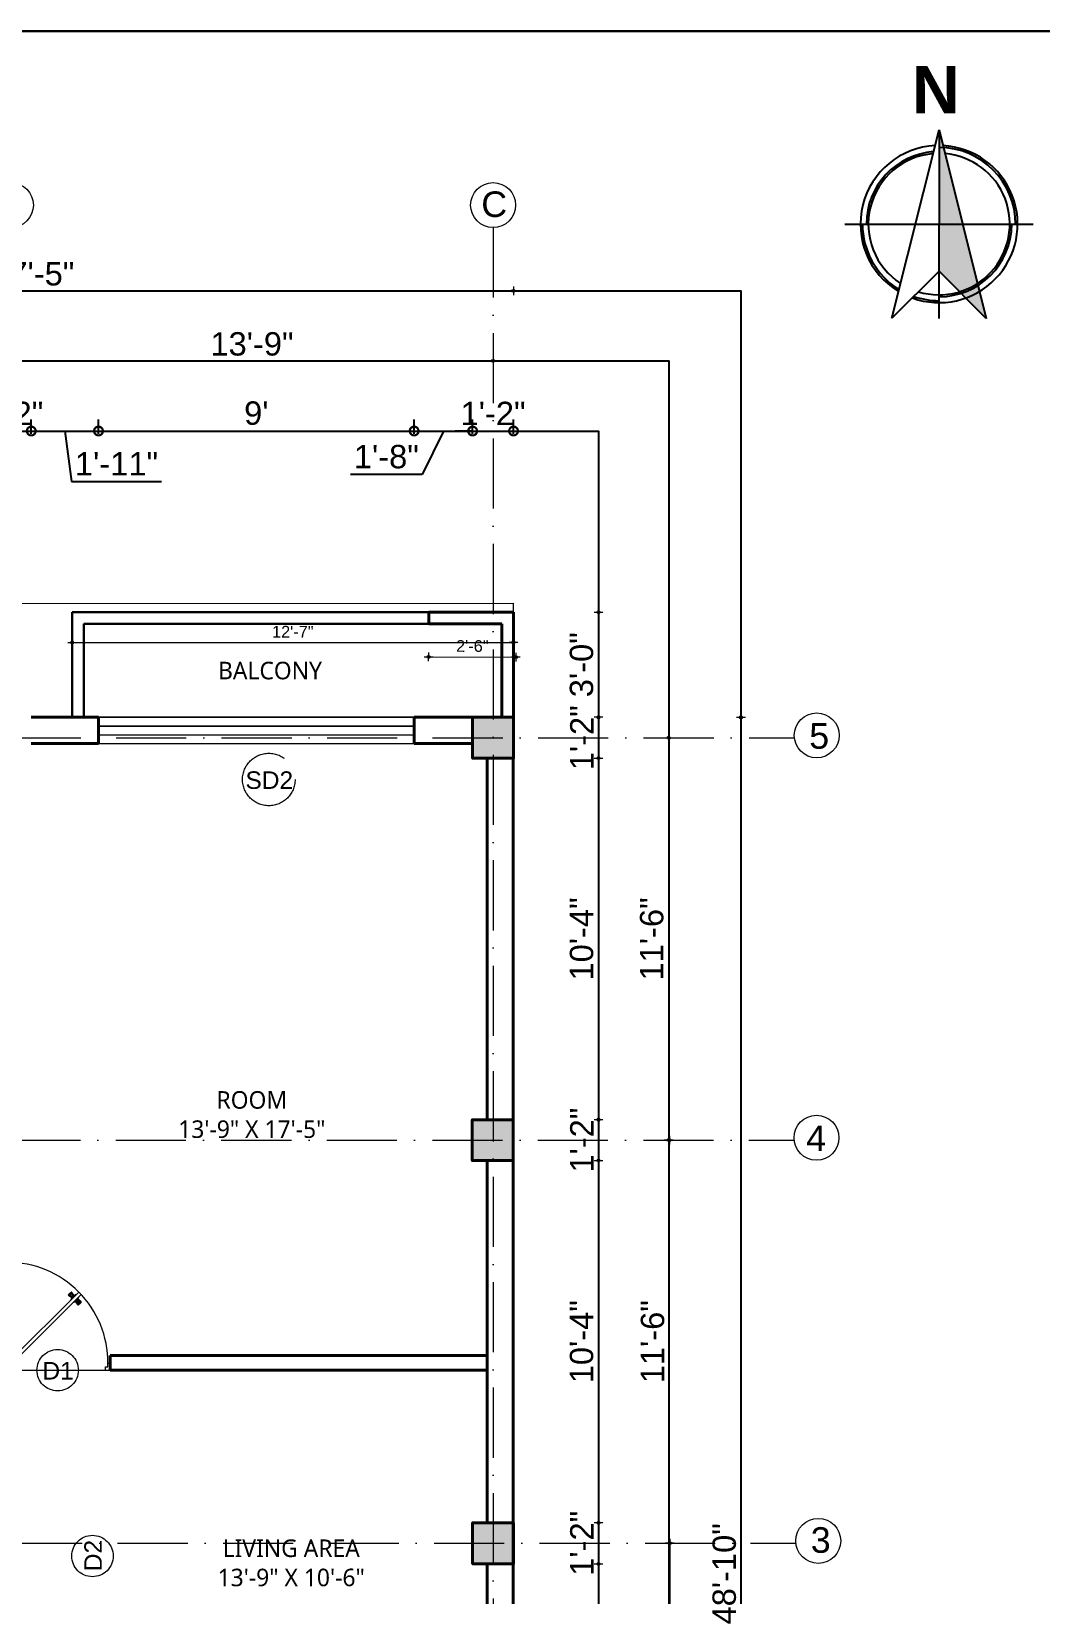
# Model space of a CAD drawing. Header units: inches. Extents: x -71 to 2682309, y -3332 to 801571.
# Drawn here: x 2669839 to 2670184, y 798607 to 799143 of the extents above; entities that cross this region are included whole.
import ezdxf

# ---------------------------------------------------------------- set-up
doc = ezdxf.new("R2010")
doc.units = ezdxf.units.IN
doc.header["$MEASUREMENT"] = 0
doc.header["$PDMODE"] = 99
for name, pattern in [('ACAD_ISO04W100', [30, 24, -3, 0, -3]), ('ACAD_ISO10W100', [18, 12, -3, 0, -3]), ('SOLID', [0])]:
    doc.linetypes.add(name, pattern=pattern)
for name, color, linetype, lineweight in [('BORDER', 5, 'Continuous', 60), ('CENTER  LINE RA', 10, 'ACAD_ISO04W100', 18), ('CONC. OUTLINE RA', 150, 'Continuous', 40), ('DOOR-WIN RA', 3, 'Continuous', 20), ('ele 4', 114, 'Continuous', 9), ('ELE2 RA', 130, 'Continuous', 20), ('Hatch', 254, 'Continuous', 9), ('HATCH RA', 8, 'Continuous', 9), ('PUERTAS', 7, 'Continuous', 13), ('TEXT RA', 254, 'Continuous', 20), ('TEXTURE EA', 8, 'ACAD_ISO10W100', 9), ('wall EA', 24, 'Continuous', 40), ('WALL__HALF_NEW', 42, 'Continuous', 30), ('Win EA', 114, 'Continuous', 5)]:
    doc.layers.add(name, color=color, linetype=linetype, lineweight=lineweight)
for name, color, linetype in [('HACTH', 7, 'Continuous'), ('lettring', 7, 'Continuous'), ('text EA', 7, 'Continuous')]:
    doc.layers.add(name, color=color, linetype=linetype)
doc.styles.add('DIM 8', font='arial.ttf', dxfattribs={"height": 8})
doc.styles.add('EAPL', font='arial.ttf', dxfattribs={"height": 8})
doc.styles.add('SANSSERIFBOLD', font='SASB____.pfb', dxfattribs={"height": 0.3})
doc.styles.get("Standard").update_dxf_attribs({"font": 'arial.ttf'})
doc.dimstyles.new('Copy of DIM 8', dxfattribs={"dimtxt": 8, "dimasz": 1, "dimexe": 6, "dimexo": 18, "dimgap": 1.6875, "dimtad": 1, "dimdec": 0, "dimzin": 3, "dimdsep": 46, "dimlunit": 4, "dimtxsty": 'DIM 8', "dimblk": 'dot 2', "dimcen": 0.09375, "dimse1": 1, "dimse2": 1, "dimclrd": 1, "dimclre": 1, "dimclrt": 256, "dimadec": 0, "dimazin": 0, "dimtfac": 0.75, "dimtdec": 0, "dimtix": 1, "dimtmove": 1, "dimatfit": 3, "dimldrblk": 'DOT', "dimfxl": 1, "dimtolj": 1, "dimtzin": 0, "dimlwd": 9, "dimlwe": 9, "dimarcsym": 0})
doc.dimstyles.new('EA Copy of 1-8', dxfattribs={"dimtxt": 8, "dimasz": 6, "dimexe": 4, "dimexo": 6, "dimgap": 2, "dimtad": 1, "dimdec": 0, "dimzin": 0, "dimdsep": 46, "dimlunit": 3, "dimtxsty": 'EAPL', "dimblk": 'DOTSMALL', "dimcen": -0.09, "dimdle": 6, "dimclrd": 256, "dimclre": 256, "dimclrt": 256, "dimadec": 0, "dimazin": 0, "dimtfac": 8, "dimtdec": 0, "dimtix": 1, "dimtmove": 0, "dimatfit": 3, "dimldrblk": 'OPEN30', "dimfxl": 1, "dimfxlon": 1, "dimtolj": 1, "dimtzin": 0, "dimlwd": -1, "dimlwe": -1, "dimarcsym": 0})

# ---------------------------------------------------------------- blocks, each defined once
blk = doc.blocks.new('COLUMN')
at = {"layer": 'HACTH', "lineweight": 30, "transparency": 33554541}
h = blk.add_hatch(color=256, dxfattribs=at)
h.dxf.hatch_style = 1
h.paths.add_polyline_path([(2659104.19, 784576.38), (2659090.19, 784576.38), (2659090.19, 784562.38), (2659104.19, 784562.38)])
at = {"layer": 'CONC. OUTLINE RA'}
blk.add_lwpolyline([(2659090.19, 784576.38), (2659104.19, 784576.38), (2659104.19, 784562.38), (2659090.19, 784562.38)], close=True, dxfattribs=at)
blk = doc.blocks.new('3ft')
at = {"layer": 'PUERTAS', "color": 6}
for p, q in [((1.01, 2.52), (25.23, 26.74)), ((26.05, 25.92), (1.77, 1.64)), ((26.05, 25.92), (25.23, 26.74)), ((0, 2.4), (0, 0)), ((0.72, 2.4), (0, 2.4)), ((1.6, 0), (0, 0)), ((0.72, 1.52), (0.72, 2.44)), ((0.8, 1.52), (0.72, 1.52)), ((0.8, 1.52), (0.8, 2.41)), ((0.8, 1.2), (0.8, 1.52)), ((1.6, 1.2), (0.8, 1.2)), ((1.57, 1.84), (0.94, 2.47)), ((1.63, 1.89), (0.97, 2.55)), ((1.63, 1.89), (1.57, 1.84)), ((1.77, 1.64), (1.57, 1.84)), ((1.6, 0), (1.6, 1.2)), ((34.4, 0), (34.4, 1.2)), ((34.4, 1.2), (35.2, 1.2)), ((34.4, 0), (36, 0)), ((35.2, 1.2), (35.2, 2.4)), ((35.2, 2.4), (36, 2.4)), ((36, 0), (36, 2.4))]:
    blk.add_line(p, q, dxfattribs=at)
at = {"layer": 'PUERTAS', "color": 8}
for p, q in [((22.57, 24.94), (21.65, 25.68)), ((22.63, 24.99), (21.69, 25.75)), ((22.74, 25.1), (21.84, 25.9)), ((22.13, 26.28), (21.98, 26.13)), ((22.88, 25.24), (22.01, 26.06)), ((22.13, 26.28), (22.27, 26.42)), ((22.29, 26.41), (22.27, 26.42)), ((23.16, 25.52), (22.34, 26.39)), ((23.3, 25.66), (22.5, 26.56)), ((23.41, 25.77), (22.65, 26.71)), ((22.69, 24.32), (23.02, 24.83)), ((23.46, 25.83), (22.72, 26.75)), ((22.95, 24.96), (22.84, 25.07)), ((22.98, 24.99), (22.86, 25.1)), ((23.03, 25.04), (22.91, 25.15)), ((22.91, 24.53), (23.1, 24.91)), ((23.11, 25.12), (22.99, 25.23)), ((23.13, 24.76), (23.18, 24.99)), ((23.28, 25.3), (23.17, 25.41)), ((23.36, 25.37), (23.25, 25.49)), ((23.31, 24.94), (23.28, 25.08)), ((23.41, 25.43), (23.3, 25.54)), ((23.46, 25.09), (23.32, 25.13)), ((23.44, 25.45), (23.33, 25.56)), ((23.64, 25.27), (23.41, 25.22)), ((23.87, 25.49), (23.49, 25.3)), ((24.08, 25.71), (23.57, 25.38)), ((23.63, 23.38), (24.14, 23.72)), ((23.84, 23.6), (24.22, 23.79)), ((24.07, 23.82), (24.3, 23.88)), ((24.25, 24), (24.39, 23.97)), ((24.25, 23.26), (24.99, 22.34)), ((24.27, 23.64), (24.38, 23.53)), ((24.3, 23.67), (24.41, 23.56)), ((24.3, 23.32), (25.06, 22.38)), ((24.35, 23.72), (24.46, 23.61)), ((24.4, 24.15), (24.43, 24.01)), ((24.41, 23.43), (25.2, 22.53)), ((24.43, 23.8), (24.54, 23.69)), ((24.58, 24.33), (24.52, 24.1)), ((24.55, 23.57), (25.37, 22.7)), ((24.6, 23.97), (24.72, 23.86)), ((24.8, 24.56), (24.61, 24.18)), ((25.02, 24.77), (24.68, 24.26)), ((24.68, 24.05), (24.79, 23.94)), ((24.73, 24.1), (24.85, 23.99)), ((24.76, 24.13), (24.87, 24.02)), ((24.83, 23.85), (25.7, 23.03)), ((24.97, 23.99), (25.87, 23.2)), ((25.08, 24.1), (26.02, 23.34)), ((25.14, 24.15), (26.06, 23.41)), ((25.58, 22.82), (25.43, 22.67)), ((25.58, 22.82), (25.73, 22.97)), ((25.72, 22.98), (25.73, 22.97)), ((0, 0), (36, 0))]:
    blk.add_line(p, q, dxfattribs=at)
at = {"layer": 'PUERTAS', "color": 1}
for p, q in [((21.67, 25.73), (22.17, 26.23)), ((22.49, 24.95), (21.67, 25.61)), ((21.7, 25.82), (22.14, 26.26)), ((21.73, 25.79), (21.7, 25.82)), ((22.58, 26.7), (22.14, 26.26)), ((22.67, 26.73), (22.17, 26.23)), ((22.61, 26.67), (22.58, 26.7)), ((22.6, 24.96), (23.02, 25.38)), ((22.61, 24.25), (22.92, 24.72)), ((22.62, 24.13), (22.61, 24.14)), ((22.7, 25.07), (22.71, 25.06)), ((23.45, 25.91), (22.79, 26.73)), ((22.82, 25.06), (23.08, 25.32)), ((22.94, 24.95), (22.83, 25.07)), ((22.92, 24.72), (22.92, 24.72)), ((22.93, 24.94), (23.19, 25.21)), ((22.93, 24.84), (22.93, 24.83)), ((23.44, 25.81), (23.02, 25.38)), ((23.34, 25.58), (23.08, 25.32)), ((23.46, 25.47), (23.19, 25.21)), ((23.33, 25.7), (23.34, 25.69)), ((23.45, 25.46), (23.33, 25.57)), ((23.44, 23.31), (23.45, 23.3)), ((23.56, 23.3), (24.03, 23.61)), ((23.57, 25.47), (23.57, 25.47)), ((24.15, 25.79), (23.68, 25.48)), ((23.68, 25.48), (23.68, 25.48)), ((24.03, 23.61), (24.03, 23.62)), ((24.14, 23.62), (24.14, 23.62)), ((24.25, 23.62), (24.51, 23.89)), ((24.27, 25.78), (24.26, 25.79)), ((24.26, 23.29), (24.69, 23.71)), ((24.26, 23.63), (24.37, 23.52)), ((24.26, 23.18), (24.92, 22.37)), ((24.37, 23.52), (24.63, 23.77)), ((24.37, 23.4), (24.37, 23.4)), ((24.78, 24.15), (24.51, 23.89)), ((24.89, 24.03), (24.63, 23.77)), ((25.11, 24.14), (24.69, 23.71)), ((24.77, 24.14), (24.88, 24.03)), ((24.79, 24.38), (24.78, 24.37)), ((24.78, 24.26), (24.78, 24.26)), ((25.1, 24.84), (24.79, 24.38)), ((25, 24.03), (25, 24.03)), ((25.04, 22.36), (25.54, 22.86)), ((25.09, 24.96), (25.1, 24.95)), ((25.1, 22.42), (25.13, 22.39)), ((25.13, 22.39), (25.57, 22.83)), ((25.22, 24.14), (26.03, 23.48)), ((26.04, 23.37), (25.54, 22.86)), ((26.01, 23.27), (25.57, 22.83)), ((25.98, 23.3), (26.01, 23.27))]:
    blk.add_line(p, q, dxfattribs=at)
at = {"layer": 'PUERTAS', "color": 2}
for p, q in [((21.99, 26.11), (21.98, 26.13)), ((25.42, 22.68), (25.43, 22.67))]:
    blk.add_line(p, q, dxfattribs=at)
at = {"layer": 'PUERTAS', "color": 6}
for radius in [0.155, 0.0752]:
    blk.add_circle((0.82, 2.56), radius, dxfattribs=at)
blk.add_arc((0.82, 2.56), 34.38, 359.7285, 90.0333, dxfattribs=at)
at = {"layer": 'PUERTAS', "color": 1}
for centre, start, end in [((22.54, 25.01), 231.0764, 315), ((22.67, 24.2), 135, 225), ((22.73, 26.68), 38.9236, 135), ((22.77, 25.12), 225, 315), ((22.99, 24.89), 135, 219.7428), ((22.87, 24.78), 315, 39.7428), ((23.28, 25.63), 315, 45), ((23.39, 25.86), 315, 38.9236), ((23.51, 23.36), 225, 315), ((23.51, 25.41), 50.2572, 135), ((23.62, 25.53), 230.2572, 315), ((24.09, 23.56), 50.2572, 135), ((24.2, 23.68), 230.2572, 315), ((24.2, 25.73), 45, 135), ((24.32, 23.23), 135, 218.9236), ((24.42, 23.46), 135, 225), ((24.84, 24.31), 135, 219.7428), ((24.72, 24.21), 315, 39.7428), ((24.94, 23.98), 45, 135), ((24.98, 22.42), 218.9236, 315), ((25.04, 24.89), 315, 45), ((25.17, 24.08), 51.0764, 135), ((25.98, 23.42), 315, 51.0764)]:
    blk.add_arc(centre, 0.08, start, end, dxfattribs=at)
blk = doc.blocks.new('*U327')
at = {"color": 3, "xscale": -1}
blk.add_blockref('3ft', (42, 0), dxfattribs=at)
blk = doc.blocks.new('_DotSmall')
at = {"color": 0, "linetype": 'ByBlock', "const_width": 0.5}
blk.add_lwpolyline([(-0.0625, 0, 1), (0.0625, 0, 1)], format="xyb", close=True, dxfattribs=at)
blk = doc.blocks.new('*D1987')
at = {"layer": 'Defpoints', "color": 0, "transparency": 16777216}
for p in [(2669838.59, 799005.8), (2669824.59, 798925.8), (2669838.59, 798925.8)]:
    blk.add_point(p, dxfattribs=at)
at = {"layer": 'lettring', "transparency": 16777216}
for p, q in [((2669824.59, 799004.8), (2669824.59, 799009.8)), ((2669838.59, 799004.8), (2669838.59, 799009.8)), ((2669824.59, 799005.8), (2669818.59, 799005.8)), ((2669824.59, 799005.8), (2669838.59, 799005.8)), ((2669838.59, 799005.8), (2669844.59, 799005.8))]:
    blk.add_line(p, q, dxfattribs=at)
at = {"layer": 'lettring', "transparency": 16777216, "xscale": 6, "yscale": 6, "zscale": 6}
for p, rotation in [((2669824.59, 799005.8), 359.9998547587933), ((2669838.59, 799005.8), 179.9998547587933)]:
    blk.add_blockref('_DotSmall', p, dxfattribs=dict(at, rotation=rotation))
at = {"layer": 'lettring', "transparency": 16777216, "insert": (2669831.59, 799011.82), "char_height": 8, "attachment_point": 5, "rotation": 359.9999, "style": 'EAPL'}
blk.add_mtext('\\A1;1\'-2"', dxfattribs=at)
blk = doc.blocks.new('_Open30')
at = {"color": 0, "linetype": 'ByBlock', "lineweight": -2}
for p, q in [((-1, 0.268), (0, 0)), ((0, 0), (-1, -0.268)), ((0, 0), (-1, 0))]:
    blk.add_line(p, q, dxfattribs=at)
blk = doc.blocks.new('*D1988')
at = {"layer": 'Defpoints', "color": 0, "transparency": 16777216}
for p in [(2669861.59, 799005.8), (2669838.59, 798925.8), (2669861.59, 798925.8)]:
    blk.add_point(p, dxfattribs=at)
at = {"layer": 'lettring', "transparency": 16777216}
for p, q in [((2669838.59, 799004.8), (2669838.59, 799009.8)), ((2669861.59, 799004.8), (2669861.59, 799009.8)), ((2669832.59, 799005.8), (2669867.59, 799005.8)), ((2669850.09, 799005.8), (2669852.39, 798988.57)), ((2669852.39, 798988.57), (2669883.12, 798988.57))]:
    blk.add_line(p, q, dxfattribs=at)
at = {"layer": 'lettring', "transparency": 16777216, "xscale": 6, "yscale": 6, "zscale": 6}
for p, rotation in [((2669838.59, 799005.8), 179.9998547587933), ((2669861.59, 799005.8), 359.9998547587933)]:
    blk.add_blockref('_DotSmall', p, dxfattribs=dict(at, rotation=rotation))
at = {"layer": 'lettring', "transparency": 16777216, "insert": (2669867.76, 798994.59), "char_height": 8, "attachment_point": 5, "rotation": 359.9999, "style": 'EAPL'}
blk.add_mtext('\\A1;1\'-11"', dxfattribs=at)
blk = doc.blocks.new('*D1989')
at = {"layer": 'Defpoints', "color": 0, "transparency": 16777216}
for p in [(2669969.59, 799005.8), (2669861.59, 798925.8), (2669969.59, 798925.8)]:
    blk.add_point(p, dxfattribs=at)
at = {"layer": 'lettring', "transparency": 16777216}
for p, q in [((2669861.59, 799004.8), (2669861.59, 799009.8)), ((2669969.59, 799004.8), (2669969.59, 799009.8)), ((2669855.59, 799005.8), (2669975.59, 799005.8))]:
    blk.add_line(p, q, dxfattribs=at)
at = {"layer": 'lettring', "transparency": 16777216, "xscale": 6, "yscale": 6, "zscale": 6}
for p, rotation in [((2669861.59, 799005.8), 179.9998547587933), ((2669969.59, 799005.8), 359.9998547587933)]:
    blk.add_blockref('_DotSmall', p, dxfattribs=dict(at, rotation=rotation))
at = {"layer": 'lettring', "transparency": 16777216, "insert": (2669915.59, 799011.89), "char_height": 8, "attachment_point": 5, "rotation": 359.9999, "style": 'EAPL'}
blk.add_mtext("\\A1;9'", dxfattribs=at)
blk = doc.blocks.new('*D1990')
at = {"layer": 'Defpoints', "color": 0, "transparency": 16777216}
for p in [(2669989.6, 799005.8), (2669969.59, 798925.8), (2669989.6, 798925.8)]:
    blk.add_point(p, dxfattribs=at)
at = {"layer": 'lettring', "transparency": 16777216}
for p, q in [((2669969.59, 799004.8), (2669969.59, 799009.8)), ((2669989.6, 799004.8), (2669989.6, 799009.8)), ((2669963.59, 799005.8), (2669995.6, 799005.8)), ((2669979.59, 799005.8), (2669972.33, 798990.9)), ((2669972.33, 798990.9), (2669947.82, 798990.9))]:
    blk.add_line(p, q, dxfattribs=at)
at = {"layer": 'lettring', "transparency": 16777216, "xscale": 6, "yscale": 6, "zscale": 6}
for p, rotation in [((2669969.59, 799005.8), 179.9998547587933), ((2669989.6, 799005.8), 359.9998547587933)]:
    blk.add_blockref('_DotSmall', p, dxfattribs=dict(at, rotation=rotation))
at = {"layer": 'lettring', "transparency": 16777216, "insert": (2669960.08, 798996.99), "char_height": 8, "attachment_point": 5, "rotation": 359.9999, "style": 'EAPL'}
blk.add_mtext('\\A1;1\'-8"', dxfattribs=at)
blk = doc.blocks.new('*D1991')
at = {"layer": 'Defpoints', "color": 0, "transparency": 16777216}
for p in [(2670003.6, 799005.8), (2669989.6, 798925.8), (2670003.6, 798925.8)]:
    blk.add_point(p, dxfattribs=at)
at = {"layer": 'lettring', "transparency": 16777216}
for p, q in [((2669989.6, 799004.8), (2669989.6, 799009.8)), ((2670003.6, 799004.8), (2670003.6, 799009.8)), ((2669989.6, 799005.8), (2669983.6, 799005.8)), ((2669989.6, 799005.8), (2670003.6, 799005.8)), ((2670003.6, 799005.8), (2670009.6, 799005.8))]:
    blk.add_line(p, q, dxfattribs=at)
at = {"layer": 'lettring', "transparency": 16777216, "xscale": 6, "yscale": 6, "zscale": 6}
for p, rotation in [((2669989.6, 799005.8), 359.9998547587933), ((2670003.6, 799005.8), 179.9998547587933)]:
    blk.add_blockref('_DotSmall', p, dxfattribs=dict(at, rotation=rotation))
at = {"layer": 'lettring', "transparency": 16777216, "insert": (2669996.6, 799011.82), "char_height": 8, "attachment_point": 5, "rotation": 359.9999, "style": 'EAPL'}
blk.add_mtext('\\A1;1\'-2"', dxfattribs=at)
blk = doc.blocks.new('dot1')
at = {"layer": 'Hatch'}
h = blk.add_hatch(color=256, dxfattribs=at)
edge = h.paths.add_edge_path()
edge.add_arc((0, 0), 1, 0, 360)
for p, q in [((3, 0), (-3, 0)), ((0, 3), (0, -3))]:
    blk.add_line(p, q, dxfattribs=at)
blk.add_circle((0, 0), 1, dxfattribs=at)
blk = doc.blocks.new('dot 2')
at = {"layer": 'Hatch', "xscale": 0.5, "yscale": 0.5, "zscale": 0.5}
blk.add_blockref('dot1', (0, 0), dxfattribs=at)
blk = doc.blocks.new('*D1953')
at = {"layer": 'Defpoints', "color": 0, "transparency": 16777216}
for p in [(2669974.59, 798939.82), (2670004.45, 798939.76), (2670004.42, 798928.42)]:
    blk.add_point(p, dxfattribs=at)
at = {"layer": 'lettring', "color": 1, "lineweight": 9, "transparency": 16777216}
blk.add_line((2669975.56, 798928.48), (2670003.42, 798928.43), dxfattribs=at)
for p, rotation in [((2669974.56, 798928.49), 179.8787833136494), ((2670004.42, 798928.42), 359.8787833136495)]:
    blk.add_blockref('dot 2', p, dxfattribs=dict(at, rotation=rotation))
at = {"layer": 'lettring', "transparency": 16777216, "insert": (2669989.5, 798932.18), "char_height": 8, "attachment_point": 5, "rotation": 359.8788, "style": 'DIM 8'}
blk.add_mtext('\\A1;{\\H0.5x;2\'-6"}', dxfattribs=at)
blk = doc.blocks.new('_Dot')
at = {"color": 0, "linetype": 'ByBlock', "lineweight": -2}
blk.add_line((-0.5, 0), (-1, 0), dxfattribs=at)
at = {"color": 0, "linetype": 'ByBlock', "const_width": 0.5}
blk.add_lwpolyline([(-0.25, 0, 1), (0.25, 0, 1)], format="xyb", close=True, dxfattribs=at)
blk = doc.blocks.new('*D1954')
at = {"layer": 'Defpoints', "color": 0, "transparency": 16777216}
for p in [(2669852.58, 798943.82), (2670003.56, 798943.82), (2670003.56, 798933.41)]:
    blk.add_point(p, dxfattribs=at)
at = {"layer": 'lettring', "color": 1, "lineweight": 9, "transparency": 16777216}
blk.add_line((2669853.58, 798933.41), (2670002.56, 798933.41), dxfattribs=at)
at = {"layer": 'lettring', "color": 1, "lineweight": 9, "transparency": 16777216, "rotation": 180}
blk.add_blockref('dot 2', (2669852.58, 798933.41), dxfattribs=at)
at = {"layer": 'lettring', "color": 1, "lineweight": 9, "transparency": 16777216}
blk.add_blockref('dot 2', (2670003.56, 798933.41), dxfattribs=at)
at = {"layer": 'lettring', "transparency": 16777216, "insert": (2669928.07, 798937.11), "char_height": 8, "attachment_point": 5, "style": 'DIM 8'}
blk.add_mtext('\\A1;{\\H0.5x;12\'-7"}', dxfattribs=at)
blk = doc.blocks.new('*D1941')
at = {"layer": 'Defpoints', "color": 0, "transparency": 16777216}
for p in [(2669996.6, 799029.8), (2669831.62, 798918.8), (2669996.6, 798901.03)]:
    blk.add_point(p, dxfattribs=at)
at = {"layer": 'lettring', "color": 1, "lineweight": 9, "transparency": 16777216}
blk.add_line((2669832.62, 799029.8), (2669995.6, 799029.8), dxfattribs=at)
at = {"layer": 'lettring', "color": 1, "lineweight": 9, "transparency": 16777216, "rotation": 180}
blk.add_blockref('dot 2', (2669831.62, 799029.8), dxfattribs=at)
at = {"layer": 'lettring', "color": 1, "lineweight": 9, "transparency": 16777216}
blk.add_blockref('dot 2', (2669996.6, 799029.8), dxfattribs=at)
at = {"layer": 'lettring', "transparency": 16777216, "insert": (2669914.11, 799035.58), "char_height": 8, "attachment_point": 5, "style": 'DIM 8'}
blk.add_mtext('\\A1;13\'-9"', dxfattribs=at)
blk = doc.blocks.new('*D1942')
at = {"layer": 'Defpoints', "color": 0, "transparency": 16777216}
for p in [(2670003.56, 799053.8), (2669674.66, 798925.8), (2670003.56, 798925.8)]:
    blk.add_point(p, dxfattribs=at)
at = {"layer": 'lettring', "color": 1, "lineweight": 9, "transparency": 16777216}
blk.add_line((2669675.66, 799053.8), (2670002.56, 799053.8), dxfattribs=at)
at = {"layer": 'lettring', "color": 1, "lineweight": 9, "transparency": 16777216, "rotation": 180}
blk.add_blockref('dot 2', (2669674.66, 799053.8), dxfattribs=at)
at = {"layer": 'lettring', "color": 1, "lineweight": 9, "transparency": 16777216}
blk.add_blockref('dot 2', (2670003.56, 799053.8), dxfattribs=at)
at = {"layer": 'lettring', "transparency": 16777216, "insert": (2669839.11, 799059.58), "char_height": 8, "attachment_point": 5, "style": 'DIM 8'}
blk.add_mtext('\\A1;27\'-5"', dxfattribs=at)
blk = doc.blocks.new('*D1943')
at = {"layer": 'Defpoints', "color": 0, "transparency": 16777216}
for p in [(2670003.56, 798943.82), (2670003.6, 798907.8), (2670032.68, 798907.8)]:
    blk.add_point(p, dxfattribs=at)
at = {"layer": 'lettring', "color": 1, "lineweight": 9, "transparency": 16777216}
blk.add_line((2670032.68, 798942.82), (2670032.68, 798908.8), dxfattribs=at)
for p, rotation in [((2670032.68, 798943.82), 90), ((2670032.68, 798907.8), 270)]:
    blk.add_blockref('dot 2', p, dxfattribs=dict(at, rotation=rotation))
at = {"layer": 'lettring', "transparency": 16777216, "insert": (2670026.9, 798925.81), "char_height": 8, "attachment_point": 5, "rotation": 90, "style": 'DIM 8'}
blk.add_mtext('\\A1;3\'-0"', dxfattribs=at)
blk = doc.blocks.new('*D1955')
at = {"layer": 'Defpoints', "color": 0, "transparency": 16777216}
for p in [(2670003.6, 798907.8), (2670003.6, 798893.8), (2670032.68, 798893.8)]:
    blk.add_point(p, dxfattribs=at)
at = {"layer": 'lettring', "color": 1, "lineweight": 9, "transparency": 16777216}
for p, q in [((2670032.68, 798908.8), (2670032.68, 798909.8)), ((2670032.68, 798907.8), (2670032.68, 798893.8)), ((2670032.68, 798892.8), (2670032.68, 798891.8))]:
    blk.add_line(p, q, dxfattribs=at)
for p, rotation in [((2670032.68, 798907.8), 270), ((2670032.68, 798893.8), 90)]:
    blk.add_blockref('dot 2', p, dxfattribs=dict(at, rotation=rotation))
at = {"layer": 'lettring', "transparency": 16777216, "insert": (2670026.97, 798900.8), "char_height": 8, "attachment_point": 5, "rotation": 90, "style": 'DIM 8'}
blk.add_mtext('\\A1;1\'-2"', dxfattribs=at)
blk = doc.blocks.new('*D1956')
at = {"layer": 'Defpoints', "color": 0, "transparency": 16777216}
for p in [(2670003.6, 798893.8), (2670003.48, 798770.07), (2670032.68, 798770.07)]:
    blk.add_point(p, dxfattribs=at)
at = {"layer": 'lettring', "color": 1, "lineweight": 9, "transparency": 16777216}
blk.add_line((2670032.68, 798892.8), (2670032.68, 798771.07), dxfattribs=at)
for p, rotation in [((2670032.68, 798893.8), 90), ((2670032.68, 798770.07), 270)]:
    blk.add_blockref('dot 2', p, dxfattribs=dict(at, rotation=rotation))
at = {"layer": 'lettring', "transparency": 16777216, "insert": (2670026.91, 798831.94), "char_height": 8, "attachment_point": 5, "rotation": 90, "style": 'DIM 8'}
blk.add_mtext('\\A1;10\'-4"', dxfattribs=at)
blk = doc.blocks.new('*D1944')
at = {"layer": 'Defpoints', "color": 0, "transparency": 16777216}
for p in [(2670003.48, 798770.07), (2670003.61, 798756.07), (2670032.68, 798756.07)]:
    blk.add_point(p, dxfattribs=at)
at = {"layer": 'lettring', "color": 1, "lineweight": 9, "transparency": 16777216}
for p, q in [((2670032.68, 798771.07), (2670032.68, 798772.07)), ((2670032.68, 798770.07), (2670032.68, 798756.07)), ((2670032.68, 798755.07), (2670032.68, 798754.07))]:
    blk.add_line(p, q, dxfattribs=at)
for p, rotation in [((2670032.68, 798770.07), 270), ((2670032.68, 798756.07), 90)]:
    blk.add_blockref('dot 2', p, dxfattribs=dict(at, rotation=rotation))
at = {"layer": 'lettring', "transparency": 16777216, "insert": (2670026.97, 798763.07), "char_height": 8, "attachment_point": 5, "rotation": 90, "style": 'DIM 8'}
blk.add_mtext('\\A1;1\'-2"', dxfattribs=at)
blk = doc.blocks.new('*D1945')
at = {"layer": 'Defpoints', "color": 0, "transparency": 16777216}
for p in [(2670003.61, 798756.07), (2670003.61, 798632.07), (2670032.68, 798632.07)]:
    blk.add_point(p, dxfattribs=at)
at = {"layer": 'lettring', "color": 1, "lineweight": 9, "transparency": 16777216}
blk.add_line((2670032.68, 798755.07), (2670032.68, 798633.07), dxfattribs=at)
for p, rotation in [((2670032.68, 798756.07), 90), ((2670032.68, 798632.07), 270)]:
    blk.add_blockref('dot 2', p, dxfattribs=dict(at, rotation=rotation))
at = {"layer": 'lettring', "transparency": 16777216, "insert": (2670026.91, 798694.07), "char_height": 8, "attachment_point": 5, "rotation": 90, "style": 'DIM 8'}
blk.add_mtext('\\A1;10\'-4"', dxfattribs=at)
blk = doc.blocks.new('*D1946')
at = {"layer": 'Defpoints', "color": 0, "transparency": 16777216}
for p in [(2670003.51, 798632.07), (2670003.61, 798618.07), (2670032.68, 798618.07)]:
    blk.add_point(p, dxfattribs=at)
at = {"layer": 'lettring', "color": 1, "lineweight": 9, "transparency": 16777216}
for p, q in [((2670032.68, 798633.07), (2670032.68, 798634.07)), ((2670032.68, 798632.07), (2670032.68, 798618.07)), ((2670032.68, 798617.07), (2670032.68, 798616.07))]:
    blk.add_line(p, q, dxfattribs=at)
for p, rotation in [((2670032.68, 798632.07), 270), ((2670032.68, 798618.07), 90)]:
    blk.add_blockref('dot 2', p, dxfattribs=dict(at, rotation=rotation))
at = {"layer": 'lettring', "transparency": 16777216, "insert": (2670026.97, 798625.07), "char_height": 8, "attachment_point": 5, "rotation": 90, "style": 'DIM 8'}
blk.add_mtext('\\A1;1\'-2"', dxfattribs=at)
blk = doc.blocks.new('*D1971')
at = {"layer": 'Defpoints', "color": 0, "transparency": 16777216}
for p in [(2670056.68, 798763.07), (2670056.97, 798763.07), (2670056.97, 798625.07)]:
    blk.add_point(p, dxfattribs=at)
at = {"layer": 'lettring', "color": 1, "lineweight": 9, "transparency": 16777216}
blk.add_line((2670056.97, 798626.07), (2670056.97, 798762.07), dxfattribs=at)
for p, rotation in [((2670056.97, 798763.07), 90), ((2670056.97, 798625.07), 270)]:
    blk.add_blockref('dot 2', p, dxfattribs=dict(at, rotation=rotation))
at = {"layer": 'lettring', "transparency": 16777216, "insert": (2670051.2, 798694.07), "char_height": 8, "attachment_point": 5, "rotation": 90, "style": 'DIM 8'}
blk.add_mtext('\\A1;11\'-6"', dxfattribs=at)
blk = doc.blocks.new('*D1972')
at = {"layer": 'Defpoints', "color": 0, "transparency": 16777216}
for p in [(2670056.66, 798900.8), (2670056.68, 798900.8), (2670056.68, 798763.07)]:
    blk.add_point(p, dxfattribs=at)
at = {"layer": 'lettring', "color": 1, "lineweight": 9, "transparency": 16777216}
blk.add_line((2670056.68, 798764.07), (2670056.68, 798899.8), dxfattribs=at)
for p, rotation in [((2670056.68, 798900.8), 90), ((2670056.68, 798763.07), 270)]:
    blk.add_blockref('dot 2', p, dxfattribs=dict(at, rotation=rotation))
at = {"layer": 'lettring', "transparency": 16777216, "insert": (2670050.91, 798831.94), "char_height": 8, "attachment_point": 5, "rotation": 90, "style": 'DIM 8'}
blk.add_mtext('\\A1;11\'-6"', dxfattribs=at)
blk = doc.blocks.new('*D1952')
at = {"layer": 'Defpoints', "color": 0, "transparency": 16777216}
for p in [(2669996.62, 798625.07), (2669996.61, 798456.3), (2670057.05, 798456.3)]:
    blk.add_point(p, dxfattribs=at)
at = {"layer": 'lettring', "color": 1, "lineweight": 9, "transparency": 16777216}
blk.add_line((2670057.05, 798624.07), (2670057.05, 798457.3), dxfattribs=at)
for p, rotation in [((2670057.05, 798625.07), 90), ((2670057.05, 798456.3), 270)]:
    blk.add_blockref('dot 2', p, dxfattribs=dict(at, rotation=rotation))
at = {"layer": 'lettring', "transparency": 16777216, "insert": (2670051.35, 798540.69), "char_height": 8, "attachment_point": 5, "rotation": 90, "style": 'DIM 8'}
blk.add_mtext('\\A1;14\'-1"', dxfattribs=at)

msp = doc.modelspace()

# ---------------------------------------------------------------- linework, layer by layer
for p, q in [((2670133.03, 799044.38), (2670149.22, 799108.89)), ((2670149.22, 799108.89), (2670149.16, 799044.36)), ((2670149.22, 799108.89), (2670165.29, 799044.35)), ((2670116.93, 799076.66), (2670181.45, 799076.6)), ((2670149.18, 799060.49), (2670133.03, 799044.38)), ((2670165.29, 799044.35), (2670149.18, 799060.49))]:
    msp.add_line(p, q)
for radius, start, end in [(26.89, 92.8319, 238.9911), (24.87, 94.2506, 179.9477), (24.2, 94.779, 237.044), (26.89, 250.0518, 87.0636), (24.2, 253.0732, 85.1164), (26.21, 359.9477, 89.9477), (26.21, 179.9477, 238.5436), (24.87, 269.9477, 359.9477), (26.21, 250.7421, 269.9477)]:
    msp.add_arc((2670149.19, 799076.63), radius, start, end)
msp.add_solid([(2670149.22, 799108.89), (2670165.29, 799044.35), (2670149.18, 799060.49)])
at = {"layer": 'BORDER', "lineweight": 30}
msp.add_lwpolyline([(2670631.06, 799142.64), (2669094.96, 799142.64), (2667654.44, 799142.64), (2667654.44, 798094.24), (2667654.44, 797051.99), (2669094.96, 797051.99), (2670631.06, 797051.99)], dxfattribs=at)
at = {"layer": 'CENTER  LINE RA', "linetype": 'ACAD_ISO10W100', "ltscale": 2}
for p, q in [((2669996.62, 799075.45), (2669996.62, 798199.2)), ((2669578.8, 798900.8), (2670099.69, 798900.8)), ((2669578.72, 798763.07), (2670099.62, 798763.07)), ((2669579.33, 798625.07), (2670100.22, 798625.07))]:
    msp.add_line(p, q, dxfattribs=at)
at = {"layer": 'Defpoints'}
for points in [[(2669596.71, 799053.8), (2670081.42, 799053.8), (2670081.42, 798223.4), (2669596.71, 798223.4)], [(2669621.45, 799029.8), (2670056.68, 799029.8), (2670056.68, 798248.14), (2669621.45, 798248.14)], [(2669645.45, 799005.8), (2670032.68, 799005.8), (2670032.68, 798272.14), (2669645.45, 798272.14)]]:
    msp.add_lwpolyline(points, close=True, dxfattribs=at)
at = {"layer": 'DOOR-WIN RA'}
for p, q in [((2669861.59, 798907.8), (2669969.59, 798907.81)), ((2669861.59, 798904.8), (2669969.59, 798904.81)), ((2669861.59, 798901.8), (2669969.59, 798901.81)), ((2669861.59, 798898.8), (2669969.59, 798898.81))]:
    msp.add_line(p, q, dxfattribs=at)
at = {"layer": 'ele 4', "linetype": 'SOLID'}
for p, q in [((2669989.6, 798907.8), (2669838.59, 798907.8)), ((2669969.59, 798904.81), (2669861.59, 798904.81)), ((2669838.59, 798898.78), (2669989.6, 798898.78)), ((2669861.59, 798901.78), (2669969.59, 798901.78))]:
    msp.add_line(p, q, dxfattribs=at)
at = {"layer": 'ELE2 RA'}
for p in [(2669674.66, 798946.8), (2670003.56, 798943.82)]:
    msp.add_line(p, (2670003.56, 798946.82), dxfattribs=at)
at = {"layer": 'TEXTURE EA', "linetype": 'ByBlock', "ltscale": 2}
for centre in [(2669831.62, 799083.14), (2669996.62, 799083.14), (2670107.34, 798901.62), (2670107.27, 798763.89), (2670107.87, 798625.89)]:
    msp.add_circle(centre, 7.69, dxfattribs=at)
at = {"layer": 'TEXTURE EA', "linetype": 'ACAD_ISO10W100', "ltscale": 4}
for centre, radius in [((2669919.86, 798886.51), 8.99), ((2669847.61, 798684.32), 7.09), ((2669859.53, 798620.7), 7.09)]:
    msp.add_circle(centre, radius, dxfattribs=at)
at = {"layer": 'wall EA'}
for p, q in [((2669974.59, 798943.82), (2670003.56, 798943.82)), ((2669974.59, 798939.82), (2669974.59, 798943.82)), ((2670003.56, 798943.82), (2670003.56, 798907.8)), ((2669974.59, 798939.82), (2669999.56, 798939.82)), ((2669999.56, 798939.82), (2669999.56, 798907.8)), ((2669838.59, 798907.8), (2669861.59, 798907.8)), ((2669861.59, 798898.8), (2669861.59, 798907.8)), ((2669969.59, 798898.81), (2669969.59, 798907.81)), ((2669969.59, 798907.81), (2669989.6, 798907.81)), ((2669838.59, 798898.8), (2669861.59, 798898.8)), ((2669969.59, 798898.81), (2669989.6, 798898.81)), ((2669994.61, 798893.8), (2669994.61, 798770.07)), ((2670003.51, 798893.8), (2670003.51, 798335.42)), ((2669994.61, 798756.07), (2669994.61, 798632.07)), ((2669865.61, 798689.32), (2669994.61, 798689.32)), ((2669865.61, 798684.32), (2669865.61, 798689.32)), ((2669865.61, 798684.32), (2669994.61, 798684.32)), ((2669994.61, 798618.07), (2669994.61, 798463.3))]:
    msp.add_line(p, q, dxfattribs=at)
at = {"layer": 'WALL__HALF_NEW'}
for p, q in [((2669852.59, 798907.81), (2669852.58, 798943.82)), ((2669974.59, 798943.82), (2669852.58, 798943.82)), ((2669856.59, 798907.81), (2669856.59, 798939.82)), ((2669974.59, 798939.82), (2669856.59, 798939.82))]:
    msp.add_line(p, q, dxfattribs=at)

# ---------------------------------------------------------------- block references
at = {"layer": 'HATCH RA', "lineweight": 30, "rotation": 270}
for p in [(1885427.22, 3457997.99), (1885427.1, 3457860.26), (1885427.23, 3457722.26)]:
    msp.add_blockref('COLUMN', p, dxfattribs=at)
at = {"layer": 'Win EA', "xscale": -0.9999536188852894, "yscale": 0.9999536188852896, "zscale": 0.9999536188852894, "rotation": 359.9995031579402}
msp.add_blockref('*U327', (2669871.61, 798684.32), dxfattribs=at)

# ---------------------------------------------------------------- texts
at = {"style": 'SANSSERIFBOLD', "width": 1}
msp.add_text('N', height=16.17, dxfattribs=at).set_placement((2670139.94, 799114.6))
at = {"layer": 'text EA', "char_height": 6, "attachment_point": 2}
for s, insert, width in [('{\\fTrebuchet MS|b0|i0|c0|p34;BALCONY}', (2669920.27, 798926.81), 82.6088), ('SD2', (2669920.03, 798889.3), 11.1695), ('{\\fTrebuchet MS|b0|i0|c0|p34;ROOM \\P13\'-9" X 17\'-5"}', (2669914.05, 798779.83), 84.336), ('D1', (2669847.77, 798687.12), 11.1695), ('{\\fTrebuchet MS|b0|i0|c0|p34;LIVING AREA\\P13\'-9" X 10\'-6"}', (2669927.53, 798626.37), 84.336)]:
    msp.add_mtext(s, dxfattribs=dict(at, insert=insert, width=width))
at = {"layer": 'text EA', "insert": (2669856.73, 798620.87), "char_height": 6, "width": 11.1695, "attachment_point": 2, "rotation": 90}
msp.add_mtext('D2', dxfattribs=at)
at = {"layer": 'TEXT RA', "char_height": 8.76, "attachment_point": 1}
for s, insert in [('C', (2669992.56, 799087.82)), ('5', (2670104.78, 798905.8)), ('4', (2670103.71, 798768.07)), ('3', (2670105.31, 798630.57))]:
    msp.add_mtext_dynamic_manual_height_columns(s, width=8.7644, gutter_width=43.82, heights=[0], dxfattribs=dict(at, insert=insert))

# ---------------------------------------------------------------- dimensions: what is measured, and where the dimension line sits
at = {"layer": 'lettring'}
for base, p1, p2, picture, middle in [((2670003.56, 799053.8), (2669674.66, 798925.8), (2670003.56, 798925.8), '*D1942', (2669839.11, 799059.58)), ((2669996.6, 799029.8), (2669831.62, 798918.8), (2669996.6, 798901.03), '*D1941', (2669914.11, 799035.58))]:
    dim = msp.add_linear_dim(base=base, p1=p1, p2=p2, dimstyle='Copy of DIM 8', dxfattribs=at)
    dim.commit()
    dim.dimension.update_dxf_attribs({"geometry": picture, "text_midpoint": middle})
for base, p1, p2, picture, middle in [((2669838.59, 799005.8), (2669824.59, 798925.8), (2669838.59, 798925.8), '*D1987', (2669831.59, 799011.82)), ((2669969.59, 799005.8), (2669861.59, 798925.8), (2669969.59, 798925.8), '*D1989', (2669915.59, 799011.89)), ((2670003.6, 799005.8), (2669989.6, 798925.8), (2670003.6, 798925.8), '*D1991', (2669996.6, 799011.82))]:
    dim = msp.add_linear_dim(base=base, p1=p1, p2=p2, angle=179.9999, dimstyle='EA Copy of 1-8', override={"dimtmove": 1}, dxfattribs=at)
    dim.commit()
    dim.dimension.update_dxf_attribs({"geometry": picture, "text_midpoint": middle})
for base, p1, p2, picture, middle in [((2669861.59, 799005.8), (2669838.59, 798925.8), (2669861.59, 798925.8), '*D1988', (2669854.39, 798988.57)), ((2669989.6, 799005.8), (2669969.59, 798925.8), (2669989.6, 798925.8), '*D1990', (2669970.33, 798990.9))]:
    dim = msp.add_linear_dim(base=base, p1=p1, p2=p2, angle=179.9999, dimstyle='EA Copy of 1-8', override={"dimtmove": 1}, dxfattribs=at)
    dim.commit()
    dim.dimension.update_dxf_attribs({"geometry": picture, "text_midpoint": middle, "dimtype": 160})
dim = msp.add_linear_dim(base=(2670003.56, 798933.41), p1=(2669852.58, 798943.82), p2=(2670003.56, 798943.82), text='{\\H0.5x;<>}', dimstyle='Copy of DIM 8', dxfattribs=at)
dim.commit()
dim.dimension.update_dxf_attribs({"geometry": '*D1954', "text_midpoint": (2669928.07, 798937.11)})
for base, p1, p2, picture, middle in [((2670032.68, 798907.8), (2670003.56, 798943.82), (2670003.6, 798907.8), '*D1943', (2670026.9, 798925.81)), ((2670032.68, 798893.8), (2670003.6, 798907.8), (2670003.6, 798893.8), '*D1955', (2670026.97, 798900.8)), ((2670056.68, 798900.8), (2670056.68, 798763.07), (2670056.66, 798900.8), '*D1972', (2670050.91, 798831.94)), ((2670032.68, 798770.07), (2670003.6, 798893.8), (2670003.48, 798770.07), '*D1956', (2670026.91, 798831.94)), ((2670032.68, 798756.07), (2670003.48, 798770.07), (2670003.61, 798756.07), '*D1944', (2670026.97, 798763.07)), ((2670056.97, 798763.07), (2670056.97, 798625.07), (2670056.68, 798763.07), '*D1971', (2670051.2, 798694.07)), ((2670032.68, 798632.07), (2670003.61, 798756.07), (2670003.61, 798632.07), '*D1945', (2670026.91, 798694.07)), ((2670032.68, 798618.07), (2670003.51, 798632.07), (2670003.61, 798618.07), '*D1946', (2670026.97, 798625.07)), ((2670057.05, 798456.3), (2669996.62, 798625.07), (2669996.61, 798456.3), '*D1952', (2670051.35, 798540.69))]:
    dim = msp.add_linear_dim(base=base, p1=p1, p2=p2, angle=90, dimstyle='Copy of DIM 8', dxfattribs=at)
    dim.commit()
    dim.dimension.update_dxf_attribs({"geometry": picture, "text_midpoint": middle})
dim = msp.add_aligned_dim(p1=(2669974.59, 798939.82), p2=(2670004.45, 798939.76), distance=-11.34, text='{\\H0.5x;<>}', dimstyle='Copy of DIM 8', dxfattribs=at)
dim.commit()
dim.dimension.update_dxf_attribs({"geometry": '*D1953', "text_midpoint": (2669989.5, 798932.18)})
msp.add_linear_dim(base=(2670081.42, 798907.8), p1=(2670003.51, 798321.42), p2=(2670003.6, 798907.8), angle=90, dimstyle='Copy of DIM 8', dxfattribs=at).render()

doc.saveas('drawing.dxf')
